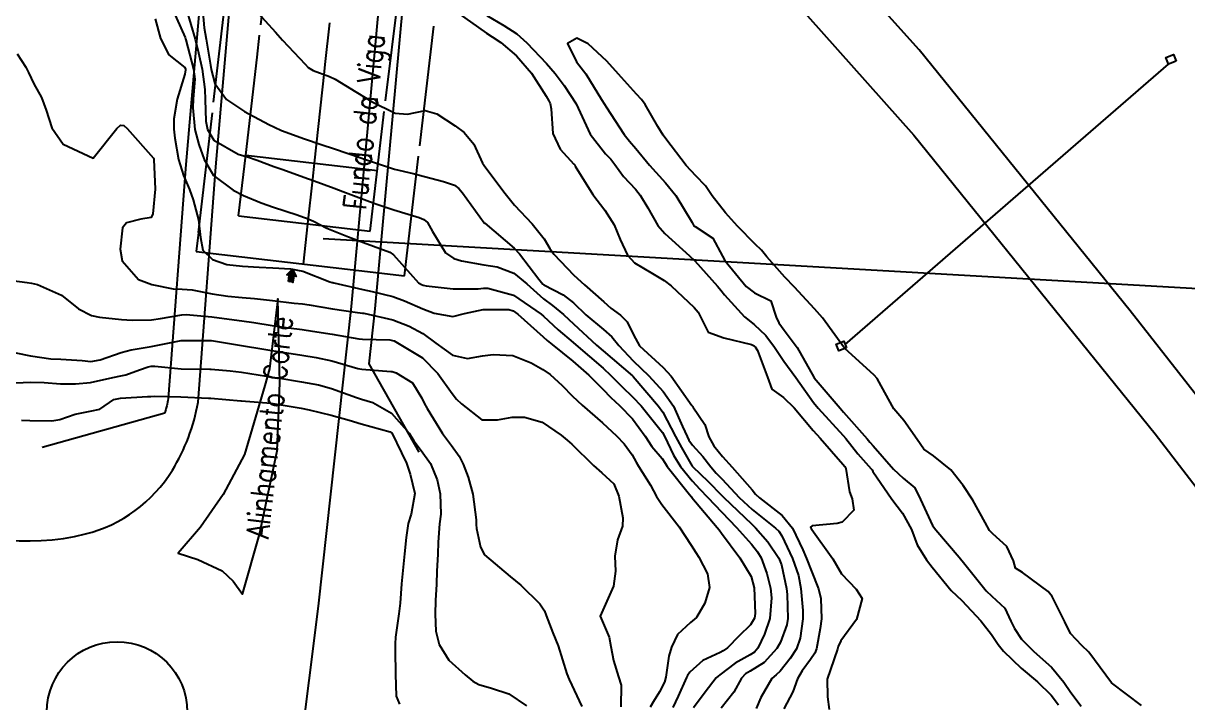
# Model space of a CAD drawing. Header units: metres. Extents: x 307586 to 320046, y 7427249 to 7434250.
# Drawn here: x 317275.1 to 317352.4, y 7432092.9 to 7432138 of the extents above; entities that cross this region are included whole.
import ezdxf

# ---------------------------------------------------------------- set-up
doc = ezdxf.new("R2010")
doc.units = ezdxf.units.M
doc.header["$MEASUREMENT"] = 0
doc.linetypes.add('CONTINUO', pattern=[0])
doc.linetypes.add('TRACEJADO', pattern=[8.7, 8, -0.7])
doc.layers.get('0').update_dxf_attribs({"color": 255})
for name, color, linetype in [('5_PT_CORTES', 45, 'Continuous'), ('_ALINHAMENTO_CORTES', 45, 'Continuous'), ('ALINHAMENTO_CORTES', 45, 'Continuous'), ('Curvas de Nivel 1m', 11, 'Continuous'), ('Curvas de Nivel 5m', 15, 'Continuous'), ('Linha Férrea', 20, 'Continuous'), ('Pontes_Viadutos_Tubos', 190, 'Continuous'), ('Portico', 45, 'Continuous'), ('TEXTO', 45, 'Continuous'), ('VIADUTO', 190, 'Continuous'), ('Vias Primárias', 230, 'Continuous')]:
    doc.layers.add(name, color=color, linetype=linetype)
doc.styles.add('ROMANS', font='romans', dxfattribs={"height": 0.2})
doc.styles.get("Standard").update_dxf_attribs({"font": 'txt.shx'})

# ---------------------------------------------------------------- blocks, each defined once
blk = doc.blocks.new('341889E28D60413F12CCD4')
at = {"color": 1, "linetype": 'CONTINUO', "flags": 128}
for points in [[(-0.582, 0.113), (-0.56, 0.083)], [(-0.184, -0.256), (-0.51, 0.185)], [(-0.163, -0.116), (-0.439, 0.257)], [(-0.14, 0.021), (-0.368, 0.328)], [(0, 0), (-0.296, 0.4)], [(-0.474, -0.2), (-0.358, -0.357)], [(-0.218, -0.378), (-0.454, -0.06)]]:
    blk.add_lwpolyline(points, dxfattribs=at)
blk = doc.blocks.new('SIMB_PONTO')
at = {"color": 0}
blk.add_point((0, 0), dxfattribs=at)
for tag in ['desc:', 'cota:', 'pto:']:
    blk.add_attdef(tag, (0, 0), '', height=1)
blk = doc.blocks.new('35AD107BF5744D212CF50')
at = {"layer": 'ALINHAMENTO_CORTES'}
blk.add_hatch(color=1, dxfattribs=at).paths.add_polyline_path([(0.269, -1.568), (0.329, -1.167), (0.159, -1.141), (0.539, -0.76), (0.791, -1.236), (0.621, -1.21), (0.562, -1.612)])
blk = doc.blocks.new('58AAB5954BA340FB12D094')
at = {"layer": 'ALINHAMENTO_CORTES', "color": 2, "linetype": 'CONTINUO'}
blk.add_polyline3d([(-0.27, -0.808, 0), (-0.21, -0.407, 0), (-0.38, -0.382, 0), (0, 0, 0), (0.252, -0.476, 0), (0.082, -0.45, 0), (0.022, -0.852, 0)], close=True, dxfattribs=at)
at = {"layer": '_ALINHAMENTO_CORTES', "color": 3, "xscale": 0.04000000000000001, "yscale": 0.04000000000000001, "zscale": 0.04000000000000001, "rotation": 81.5220511186747}
blk.add_blockref('SIMB_PONTO', (0.022, -0.852), dxfattribs=at)
at = {"layer": 'ALINHAMENTO_CORTES', "color": 255}
blk.add_blockref('35AD107BF5744D212CF50', (-0.539, 0.76), dxfattribs=at)

msp = doc.modelspace()

# ---------------------------------------------------------------- linework, layer by layer
at = {"layer": '5_PT_CORTES', "linetype": 'CONTINUO'}
for points in [[(317289.432, 7432125.204, 0), (317289.902, 7432129.235, 753.001)], [(317289.902, 7432129.235, 753.001), (317298.642, 7432128.215, 0)], [(317289.432, 7432125.204, 0), (317298.172, 7432124.184, 0)], [(317286.759, 7432124.095, 754.321), (317286.611, 7432122.838, 0)], [(317286.611, 7432122.838, 0), (317300.44, 7432121.208, 0)]]:
    msp.add_polyline3d(points, dxfattribs=at)
at = {"layer": 'ALINHAMENTO_CORTES', "linetype": 'CONTINUO'}
msp.add_polyline3d([(317293.737, 7432121.998, 753.603), (317294.029, 7432124.667, 752.954), (317294.353, 7432127.627, 745.088), (317294.471, 7432128.702, 753.001), (317295.137, 7432134.789, 744.123), (317295.186, 7432135.237, 753.073), (317295.49, 7432138.015, 754.482)], dxfattribs=at)
at = {"layer": 'Curvas de Nivel 1m', "flags": 128}
for points, elevation in [([(317285.024, 7432138.959), (317285.874, 7432137.029), (317285.905, 7432136.94), (317285.921, 7432136.891), (317286.44, 7432134.934), (317286.518, 7432134.261), (317286.423, 7432132.934), (317286.394, 7432132.365), (317286.528, 7432130.933), (317286.79, 7432129.933), (317287.15, 7432128.926), (317287.767, 7432127.885), (317289.058, 7432126.907), (317289.749, 7432126.557), (317290.918, 7432126.056), (317291.742, 7432125.778), (317293.328, 7432125.263), (317293.736, 7432125.116), (317293.933, 7432125.044), (317294.393, 7432124.84), (317295.284, 7432124.382), (317295.727, 7432124.192), (317296.725, 7432123.808), (317297.719, 7432123.417), (317299.467, 7432122.782), (317299.71, 7432122.615), (317301.364, 7432120.755), (317301.567, 7432120.637), (317301.681, 7432120.595), (317301.883, 7432120.546), (317303.679, 7432120.348), (317305.324, 7432120.35), (317305.68, 7432120.384), (317305.981, 7432120.396), (317307.676, 7432119.94), (317309.525, 7432118.661), (317309.662, 7432118.532), (317310.642, 7432117.635), (317311.644, 7432116.785), (317311.825, 7432116.628), (317313.62, 7432115.081), (317314.139, 7432114.602), (317314.88, 7432113.865), (317315.599, 7432113.164), (317316.144, 7432112.574), (317317.567, 7432110.805), (317317.707, 7432110.559), (317318.302, 7432109.304), (317318.762, 7432108.548), (317319.533, 7432107.597), (317320.047, 7432107.051), (317320.554, 7432106.525), (317321.508, 7432105.521), (317322.49, 7432104.5), (317323.482, 7432103.387), (317323.885, 7432102.892), (317324.129, 7432102.48), (317324.487, 7432101.445), (317324.736, 7432100.471), (317324.808, 7432099.841), (317324.691, 7432098.471), (317324.349, 7432097.413), (317323.894, 7432096.483), (317323.67, 7432096.215), (317323.396, 7432096.046), (317322.39, 7432095.497), (317321.376, 7432094.728), (317321.254, 7432094.633), (317321.132, 7432094.514), (317320.412, 7432093.573), (317319.633, 7432092.536)], 747), ([(317285.968, 7432138.883), (317286.556, 7432136.933), (317286.776, 7432136.018), (317287.013, 7432134.928), (317287.192, 7432133.574), (317287.216, 7432132.926), (317287.263, 7432131.474), (317287.362, 7432130.924), (317287.796, 7432130.21), (317289.391, 7432129.3), (317289.786, 7432129.184), (317290.01, 7432129.121), (317290.663, 7432128.887), (317291.777, 7432128.481), (317292.373, 7432128.265), (317293.767, 7432127.771), (317294.446, 7432127.522), (317295.765, 7432127.033), (317296.349, 7432126.814), (317297.755, 7432126.292), (317298.546, 7432125.997), (317299.745, 7432125.584), (317301.406, 7432125.087), (317301.736, 7432124.955), (317301.98, 7432124.748), (317302.312, 7432124.16), (317303.163, 7432122.735), (317303.707, 7432122.355), (317304.218, 7432122.21), (317305.701, 7432121.937), (317306.588, 7432121.803), (317307.694, 7432121.396), (317308.564, 7432120.671), (317309.673, 7432119.694), (317310.272, 7432119.254), (317310.997, 7432118.64), (317311.341, 7432118.316), (317311.657, 7432118.032), (317313.193, 7432116.614), (317313.637, 7432116.223), (317315.57, 7432114.581), (317315.592, 7432114.559), (317315.613, 7432114.539), (317317.311, 7432112.563), (317317.587, 7432112.156), (317318.442, 7432110.551), (317318.822, 7432109.814), (317319.543, 7432108.586), (317319.563, 7432108.559), (317319.581, 7432108.539), (317320.584, 7432107.574), (317321.524, 7432106.597), (317321.61, 7432106.509), (317323.496, 7432104.726), (317323.746, 7432104.486), (317324.565, 7432103.555), (317325.294, 7432102.463), (317325.466, 7432102.016), (317325.795, 7432100.456), (317325.845, 7432100.05), (317325.892, 7432098.455), (317325.833, 7432098.041), (317325.407, 7432096.897), (317325.167, 7432096.464), (317324.324, 7432095.541), (317323.38, 7432094.966), (317323.074, 7432094.797), (317322.804, 7432094.496), (317322.295, 7432093.569), (317321.453, 7432092.509)], 746), ([(317290.516, 7432138.891), (317291.881, 7432137.401), (317292.337, 7432136.865), (317293.857, 7432135.259), (317294.047, 7432135.041), (317294.373, 7432134.842), (317295.461, 7432134.438), (317295.847, 7432134.26), (317297.218, 7432133.428), (317297.835, 7432133.055), (317298.249, 7432132.796), (317299.822, 7432132.019), (317300.647, 7432131.941), (317301.824, 7432132.184), (317302.586, 7432131.978), (317303.81, 7432131.183), (317304.411, 7432130.721), (317305.047, 7432129.963), (317305.612, 7432128.703), (317305.679, 7432128.599), (317305.781, 7432128.477), (317307.115, 7432126.686), (317307.751, 7432125.906), (317308.925, 7432124.668), (317309.723, 7432123.672), (317310.099, 7432123.036), (317310.366, 7432122.65), (317311.692, 7432121.261), (317312.393, 7432120.623), (317313.672, 7432119.493), (317314.134, 7432119.069), (317314.79, 7432118.593), (317315.222, 7432118.15), (317315.65, 7432117.288), (317316.039, 7432116.576), (317317.621, 7432115.124), (317318.146, 7432114.555), (317319.524, 7432112.61), (317319.574, 7432112.54), (317319.593, 7432112.517), (317320.381, 7432111.334), (317320.638, 7432110.524), (317320.967, 7432109.929), (317321.55, 7432109.223), (317322.198, 7432108.503), (317323.528, 7432106.993), (317323.749, 7432106.711), (317324.002, 7432106.483), (317325.506, 7432105.309), (317326.204, 7432104.453), (317326.896, 7432103.029), (317327.134, 7432102.443), (317327.46, 7432101.596), (317327.917, 7432100.435), (317328.082, 7432099.788), (317328.135, 7432098.433), (317328.045, 7432097.805), (317327.793, 7432096.436), (317327.685, 7432096.151), (317327.393, 7432095.748), (317326.833, 7432094.993), (317326.541, 7432094.448), (317326.228, 7432093.587), (317325.627, 7432092.457)], 744), ([(317303.918, 7432138.73), (317305.889, 7432137.324), (317306.261, 7432137.079), (317306.835, 7432136.696), (317307.87, 7432135.822), (317308.863, 7432134.67), (317309.838, 7432133.138), (317310.018, 7432132.841), (317310.112, 7432132.656), (317310.176, 7432132.306), (317310.288, 7432130.653), (317310.771, 7432129.623), (317311.693, 7432128.631), (317311.739, 7432128.587), (317311.782, 7432128.5), (317312.952, 7432126.618), (317313.747, 7432125.572), (317314.359, 7432124.601), (317314.753, 7432123.625), (317315.238, 7432122.587), (317315.705, 7432122.068), (317316.905, 7432121.357), (317317.688, 7432120.903), (317318.136, 7432120.555), (317319.669, 7432119.101), (317319.936, 7432118.806), (317320.071, 7432118.534), (317320.599, 7432117.473), (317321.649, 7432117.089), (317323.478, 7432116.658), (317323.644, 7432116.573), (317323.687, 7432116.533), (317323.723, 7432116.489), (317323.876, 7432116.249), (317324.531, 7432114.476), (317324.824, 7432113.691), (317325.6, 7432113.145), (317326.316, 7432112.453), (317327.571, 7432110.948), (317328.03, 7432110.435), (317329.546, 7432108.714), (317329.681, 7432108.554), (317329.746, 7432108.417), (317329.993, 7432106.879), (317330.151, 7432106.411), (317330.262, 7432105.658), (317329.5, 7432104.867), (317329.158, 7432104.763), (317327.496, 7432104.622), (317327.402, 7432104.533), (317327.447, 7432104.44), (317327.492, 7432104.379), (317328.879, 7432102.426), (317329.458, 7432101.436), (317330.419, 7432100.405), (317330.82, 7432099.782), (317330.455, 7432098.405), (317329.409, 7432096.98), (317329.224, 7432096.603), (317329.176, 7432096.422), (317328.728, 7432095.082), (317328.508, 7432094.429), (317328.521, 7432093.269), (317328.625, 7432092.427)], 743), ([(317283.893, 7432138.281), (317284.251, 7432136.964), (317284.797, 7432135.891), (317285.854, 7432135.041), (317285.901, 7432134.94), (317285.906, 7432134.886), (317285.85, 7432134.601), (317285.345, 7432132.947), (317285.122, 7432131.642), (317285.125, 7432130.95), (317285.191, 7432130.343), (317285.436, 7432128.945), (317285.767, 7432127.865), (317286.161, 7432126.936), (317286.418, 7432126.262), (317286.772, 7432124.93), (317286.897, 7432123.752), (317287.044, 7432122.927), (317287.704, 7432122.3), (317288.643, 7432121.967), (317289.697, 7432121.851), (317290.795, 7432121.785), (317291.696, 7432121.739), (317292.867, 7432121.687), (317293.693, 7432121.515), (317295.491, 7432120.823), (317295.639, 7432120.777), (317295.682, 7432120.767), (317295.745, 7432120.757), (317297.678, 7432120.316), (317298.29, 7432120.181), (317299.673, 7432119.837), (317300.45, 7432119.548), (317301.666, 7432119.019), (317302.416, 7432118.742), (317303.661, 7432118.512), (317304.434, 7432118.718), (317305.666, 7432118.983), (317307.378, 7432118.971), (317307.665, 7432118.889), (317307.971, 7432118.677), (317309.648, 7432117.16), (317309.915, 7432116.925), (317310.243, 7432116.651), (317311.627, 7432115.548), (317312.687, 7432114.619), (317313.604, 7432113.686), (317314.134, 7432113.138), (317314.713, 7432112.593), (317315.58, 7432111.71), (317316.418, 7432110.571), (317316.872, 7432109.883), (317317.548, 7432109.092), (317317.757, 7432108.77), (317317.889, 7432108.557), (317319.368, 7432106.698), (317319.485, 7432106.54), (317319.522, 7432106.493), (317321.194, 7432104.514), (317321.326, 7432104.347), (317321.489, 7432104.136), (317322.693, 7432102.498), (317323.454, 7432101.253), (317323.663, 7432100.487), (317323.727, 7432098.786), (317323.674, 7432098.486), (317323.418, 7432098.03), (317322.628, 7432097.281), (317321.875, 7432096.505), (317321.605, 7432096.303), (317321.398, 7432096.202), (317320.244, 7432095.674), (317319.378, 7432094.897), (317319.239, 7432094.677), (317319.173, 7432094.542), (317318.604, 7432093.304), (317318.265, 7432092.551)], 748), ([(317305.901, 7432138.498), (317307.039, 7432137.838), (317307.889, 7432137.271), (317308.572, 7432136.673), (317309.863, 7432135.321), (317310.449, 7432134.651), (317311.046, 7432133.843), (317311.833, 7432132.63), (317312.758, 7432130.62), (317313.79, 7432129.313), (317314.132, 7432128.95), (317314.403, 7432128.601), (317314.983, 7432127.8), (317315.767, 7432126.961), (317316.084, 7432126.577), (317316.594, 7432125.728), (317317.268, 7432124.565), (317317.727, 7432124.017), (317319.361, 7432122.544), (317319.708, 7432122.203), (317321.22, 7432120.517), (317321.432, 7432120.265), (317321.677, 7432119.96), (317323.003, 7432118.497), (317323.658, 7432117.971), (317324.434, 7432117.261), (317325.001, 7432116.47), (317325.629, 7432115.541), (317326.419, 7432114.452), (317327.597, 7432112.805), (317327.895, 7432112.437), (317329.566, 7432110.616), (317329.731, 7432110.417), (317330.542, 7432109.394), (317331.424, 7432108.392), (317331.477, 7432108.326), (317331.541, 7432108.223), (317332.797, 7432106.377), (317333.509, 7432105.446), (317334.11, 7432104.361), (317334.477, 7432103.349), (317335.093, 7432102.346), (317335.466, 7432101.88), (317336.723, 7432100.327), (317337.436, 7432099.646), (317338.709, 7432098.307), (317339.414, 7432097.391), (317339.855, 7432096.741), (317340.213, 7432096.288), (317341.386, 7432095.173), (317342.453, 7432094.259), (317343.364, 7432093.361), (317343.849, 7432092.734)], 742), ([(317349.358, 7432092.677), (317347.373, 7432094.2), (317345.866, 7432096.215), (317345.407, 7432096.663), (317344.645, 7432097.461), (317344.289, 7432098.237), (317343.448, 7432099.917), (317343.18, 7432100.253), (317341.465, 7432101.519), (317340.992, 7432101.804), (317340.872, 7432102.279), (317340.431, 7432103.234), (317339.491, 7432104.081), (317339.281, 7432104.302), (317338.981, 7432104.825), (317338.168, 7432106.314), (317337.533, 7432107.29), (317336.705, 7432108.328), (317335.552, 7432109.265), (317334.907, 7432109.701), (317334.475, 7432110.356), (317333.581, 7432111.6), (317332.937, 7432112.377), (317332.082, 7432113.911), (317331.815, 7432114.388), (317331.616, 7432114.618), (317329.643, 7432116.42), (317328.182, 7432118.435), (317327.669, 7432119.019), (317326.334, 7432120.453), (317325.693, 7432121.118), (317324.504, 7432122.478), (317324.149, 7432122.915), (317323.721, 7432123.325), (317322.558, 7432124.502), (317321.746, 7432125.399), (317320.877, 7432126.523), (317320.418, 7432127.179), (317319.776, 7432127.858), (317319.143, 7432128.546), (317317.8, 7432130.312), (317317.616, 7432130.562), (317317.258, 7432131.122), (317316.417, 7432132.581), (317316.178, 7432132.926), (317315.84, 7432133.275), (317314.646, 7432134.602), (317313.866, 7432135.455), (317312.635, 7432136.622), (317311.887, 7432136.994), (317311.273, 7432136.639), (317311.865, 7432135.432), (317312.482, 7432134.624), (317313.523, 7432132.926), (317313.724, 7432132.611), (317313.83, 7432132.44), (317315.03, 7432130.592), (317315.37, 7432130.158), (317315.794, 7432129.675), (317316.714, 7432128.571), (317317.771, 7432127.381), (317318.455, 7432126.553), (317319.529, 7432124.749), (317319.654, 7432124.541), (317319.732, 7432124.482), (317320.919, 7432123.716), (317321.547, 7432122.512), (317321.709, 7432122.224), (317323.114, 7432120.496), (317323.679, 7432120.088), (317324.757, 7432119.557), (317325.113, 7432118.468), (317325.286, 7432118.092), (317325.654, 7432117.616), (317326.507, 7432116.451), (317327.614, 7432114.495), (317327.646, 7432114.44), (317327.774, 7432114.276), (317329.356, 7432112.422), (317329.589, 7432112.153), (317331.146, 7432110.396), (317331.34, 7432110.173), (317331.558, 7432109.925), (317332.899, 7432108.376), (317333.537, 7432107.775), (317334.319, 7432107.146), (317334.694, 7432106.352), (317335.497, 7432104.628), (317335.706, 7432104.338), (317337.27, 7432102.527), (317337.448, 7432102.32), (317337.473, 7432102.294), (317339.048, 7432100.304), (317339.439, 7432099.937), (317340.301, 7432099.152), (317340.702, 7432098.281), (317340.926, 7432097.786), (317341.411, 7432097.091), (317342.226, 7432096.262), (317343.387, 7432095.22), (317344.206, 7432094.238), (317344.683, 7432093.547), (317345.357, 7432092.639)], 741), ([(317274.735, 7432135.95), (317275.309, 7432135.068), (317275.487, 7432134.703), (317275.842, 7432133.96), (317276.337, 7432133.055), (317276.657, 7432132.215), (317277.032, 7432131.048), (317277.792, 7432129.96), (317279.783, 7432129.02), (317281.35, 7432130.997), (317281.591, 7432131.208), (317281.806, 7432131.186), (317282.029, 7432130.988), (317283.783, 7432129.015), (317283.798, 7432128.985), (317283.807, 7432128.946), (317283.901, 7432126.968), (317283.736, 7432125.32), (317283.63, 7432125.075), (317282.95, 7432124.978), (317281.985, 7432124.733), (317281.727, 7432124.4), (317281.556, 7432122.992), (317281.701, 7432122.218), (317282.792, 7432120.979), (317283.68, 7432120.631), (317285.076, 7432120.348), (317285.677, 7432120.329), (317286.336, 7432120.274), (317287.674, 7432120.027), (317288.716, 7432119.866), (317289.672, 7432119.777), (317290.493, 7432119.71), (317291.67, 7432119.574), (317293.121, 7432119.402), (317293.668, 7432119.347), (317294.104, 7432119.28), (317295.665, 7432119.029), (317297.163, 7432118.805), (317297.662, 7432118.735), (317297.738, 7432118.723), (317299.658, 7432118.298), (317300.762, 7432117.871), (317301.649, 7432117.374), (317302.513, 7432116.741), (317303.631, 7432115.956), (317304.615, 7432115.728), (317305.631, 7432115.905), (317306.335, 7432115.991), (317307.631, 7432115.913), (317308.846, 7432115.446), (317309.618, 7432114.994), (317310.117, 7432114.652), (317310.898, 7432113.933), (317311.599, 7432113.218), (317312.23, 7432112.624), (317313.576, 7432111.46), (317314.52, 7432110.596), (317315.03, 7432110.06), (317315.55, 7432109.328), (317315.815, 7432108.847), (317315.982, 7432108.576), (317316.778, 7432107.32), (317317.164, 7432106.564), (317317.515, 7432106.032), (317318.665, 7432104.548), (317319.481, 7432103.336), (317319.782, 7432102.842), (317319.975, 7432102.532), (317320.562, 7432101.418), (317320.695, 7432100.521), (317320.378, 7432099.471), (317319.828, 7432098.534), (317319.419, 7432098.186), (317318.571, 7432097.389), (317318.161, 7432096.552), (317317.993, 7432095.955), (317317.78, 7432094.556), (317317.697, 7432094.229), (317317.363, 7432093.6), (317316.963, 7432092.958), (317316.75, 7432092.566)], 749), ([(317274.642, 7432116.094), (317275.621, 7432115.909), (317276.955, 7432115.712), (317277.619, 7432115.677), (317279.05, 7432115.594), (317279.618, 7432115.533), (317280.236, 7432115.628), (317281.624, 7432116.126), (317282.305, 7432116.305), (317283.628, 7432116.522), (317285.611, 7432116.919), (317285.633, 7432116.92), (317285.652, 7432116.92), (317287.633, 7432116.92), (317289.63, 7432116.596), (317291.098, 7432116.349), (317291.627, 7432116.258), (317292.346, 7432116.143), (317293.624, 7432115.935), (317294.574, 7432115.783), (317295.624, 7432115.559), (317297.349, 7432115.07), (317297.616, 7432115.02), (317299.524, 7432114.871), (317299.614, 7432114.858), (317299.891, 7432114.776), (317300.966, 7432114.119), (317301.596, 7432113.083), (317301.742, 7432112.749), (317301.936, 7432112.398), (317302.974, 7432110.736), (317303.555, 7432109.953), (317304.069, 7432109.243), (317304.343, 7432108.718), (317304.672, 7432107.851), (317304.988, 7432106.708), (317305.193, 7432105.009), (317305.21, 7432104.704), (317305.231, 7432104.445), (317305.478, 7432103.203), (317305.743, 7432102.697), (317307.452, 7432101.26), (317308.155, 7432100.673), (317309.431, 7432099.426), (317309.733, 7432098.963), (317309.846, 7432098.654), (317310.279, 7432097.514), (317310.649, 7432096.641), (317311.214, 7432094.794), (317311.276, 7432094.631), (317311.306, 7432094.564), (317311.371, 7432094.411), (317312.225, 7432092.621)], 751), ([(317274.643, 7432114.114), (317275.604, 7432114.144), (317276.523, 7432114.131), (317277.603, 7432114.05), (317278.602, 7432114.031), (317279.604, 7432114.129), (317281.076, 7432114.467), (317281.609, 7432114.576), (317281.95, 7432114.646), (317282.861, 7432114.978), (317283.421, 7432115.166), (317283.615, 7432115.207), (317283.87, 7432115.22), (317285.614, 7432115.046), (317287.519, 7432115.016), (317287.614, 7432115.014), (317288.863, 7432114.908), (317289.612, 7432114.817), (317291.278, 7432114.543), (317291.609, 7432114.495), (317292.043, 7432114.432), (317293.606, 7432114.18), (317294.738, 7432113.967), (317295.602, 7432113.728), (317297.26, 7432113.14), (317297.595, 7432113.023), (317298.348, 7432112.792), (317299.583, 7432112.105), (317300.748, 7432110.762), (317301.065, 7432110.265), (317301.551, 7432109.607), (317302.166, 7432108.744), (317302.603, 7432107.669), (317302.808, 7432106.737), (317302.847, 7432105.393), (317302.772, 7432104.737), (317302.685, 7432103.534), (317302.648, 7432102.738), (317302.587, 7432101.608), (317302.556, 7432100.739), (317302.504, 7432099.667), (317302.469, 7432098.74), (317302.523, 7432097.627), (317302.74, 7432096.737), (317303.388, 7432095.705), (317304.47, 7432094.714), (317304.97, 7432094.307), (317305.367, 7432094.07), (317306.22, 7432093.836), (317307.361, 7432093.455), (317308.535, 7432092.668)], 752), ([(317275.01, 7432111.63), (317275.571, 7432111.616), (317277.029, 7432111.587), (317277.572, 7432111.663), (317278.583, 7432112.025), (317279.581, 7432112.226), (317280.225, 7432112.369), (317281.157, 7432112.997), (317281.594, 7432113.09), (317283.375, 7432113.192), (317283.595, 7432113.211), (317283.846, 7432113.217), (317285.595, 7432113.181), (317287.422, 7432113.094), (317287.595, 7432113.085), (317289.572, 7432112.921), (317289.593, 7432112.92), (317289.611, 7432112.917), (317289.889, 7432112.896), (317291.591, 7432112.757), (317291.723, 7432112.736), (317293.587, 7432112.43), (317294.106, 7432112.322), (317295.58, 7432111.959), (317296.76, 7432111.623), (317297.572, 7432111.387), (317299.497, 7432110.847), (317299.563, 7432110.818), (317299.592, 7432110.78), (317300.245, 7432109.465), (317300.565, 7432108.765), (317300.829, 7432108.054), (317301.134, 7432106.756), (317300.874, 7432105.388), (317300.694, 7432104.762), (317300.557, 7432103.837), (317300.447, 7432102.765), (317300.36, 7432101.865), (317300.251, 7432100.768), (317300.145, 7432099.485), (317300.064, 7432098.77), (317299.854, 7432097.22), (317299.823, 7432096.774), (317299.83, 7432096.34), (317299.839, 7432094.773), (317299.9, 7432093.314), (317300.103, 7432092.769)], 753)]:
    msp.add_lwpolyline(points, dxfattribs=dict(at, elevation=elevation))
at = {"layer": 'Curvas de Nivel 5m', "flags": 128}
for points, elevation in [([(317287.022, 7432138.933), (317287.136, 7432137.68), (317287.269, 7432136.926), (317287.568, 7432135.211), (317287.616, 7432134.922), (317287.844, 7432133.98), (317288.617, 7432132.912), (317289.821, 7432132.116), (317291.426, 7432131.258), (317291.806, 7432131.076), (317292.271, 7432130.865), (317293.797, 7432130.305), (317294.902, 7432129.942), (317295.791, 7432129.644), (317297.539, 7432129.049), (317297.785, 7432128.966), (317298.262, 7432128.795), (317299.778, 7432128.305), (317301.011, 7432127.998), (317301.774, 7432127.814), (317303.024, 7432127.484), (317303.768, 7432127.225), (317304.054, 7432127.014), (317304.293, 7432126.722), (317305.733, 7432124.739), (317305.771, 7432124.7), (317307.717, 7432123.054), (317308.066, 7432122.676), (317309.352, 7432121), (317309.633, 7432120.66), (317309.683, 7432120.621), (317310.983, 7432119.948), (317311.671, 7432119.412), (317312.482, 7432118.622), (317313.653, 7432117.652), (317314.214, 7432117.167), (317314.68, 7432116.594), (317315.628, 7432115.573), (317316.653, 7432114.57), (317317.603, 7432113.524), (317318.292, 7432112.553), (317318.901, 7432111.219), (317319.202, 7432110.544), (317319.325, 7432110.307), (317319.557, 7432109.978), (317320.238, 7432109.218), (317320.789, 7432108.521), (317321.141, 7432108.118), (317321.535, 7432107.707), (317322.653, 7432106.499), (317323.511, 7432105.707), (317325.078, 7432104.466), (317325.292, 7432104.264), (317325.488, 7432103.949), (317326.205, 7432102.453), (317326.595, 7432101.309), (317326.759, 7432100.447), (317326.884, 7432098.99), (317326.878, 7432098.445), (317326.712, 7432097.145), (317326.463, 7432096.449), (317326.05, 7432095.797), (317325.38, 7432094.963), (317325.117, 7432094.723), (317324.838, 7432094.468), (317324.101, 7432093.22), (317323.785, 7432092.484)], 745), ([(317273.682, 7432120.981), (317275.384, 7432120.768), (317275.68, 7432120.719), (317276.09, 7432120.645), (317277.672, 7432119.939), (317278.812, 7432119.029), (317279.656, 7432118.588), (317280.193, 7432118.473), (317281.653, 7432118.303), (317282.369, 7432118.266), (317283.653, 7432118.285), (317284.245, 7432118.37), (317285.658, 7432118.628), (317285.959, 7432118.636), (317287.656, 7432118.483), (317288.146, 7432118.425), (317289.653, 7432118.219), (317290.431, 7432118.109), (317291.649, 7432117.924), (317292.737, 7432117.769), (317293.645, 7432117.643), (317294.345, 7432117.541), (317295.648, 7432117.334), (317297.42, 7432117.027), (317297.645, 7432117.003), (317299.468, 7432116.959), (317299.644, 7432116.93), (317299.753, 7432116.887), (317299.98, 7432116.775), (317301.628, 7432115.767), (317302.664, 7432114.739), (317303.6, 7432113.395), (317303.904, 7432113.033), (317304.235, 7432112.72), (317305.577, 7432111.662), (317306.609, 7432111.658), (317307.58, 7432111.829), (317308.413, 7432111.839), (317309.575, 7432111.497), (317310.841, 7432110.641), (317311.234, 7432110.309), (317311.557, 7432110.047), (317312.998, 7432108.615), (317313.538, 7432108.137), (317314.336, 7432107.403), (317314.667, 7432106.593), (317314.936, 7432105.154), (317314.909, 7432104.589), (317314.575, 7432103.685), (317314.415, 7432102.596), (317314.453, 7432101.6), (317314.312, 7432100.597), (317313.423, 7432098.61), (317314.025, 7432097.216), (317314.137, 7432096.599), (317314.314, 7432095.671), (317314.656, 7432094.591), (317314.815, 7432094.036), (317314.814, 7432092.588)], 750)]:
    msp.add_lwpolyline(points, dxfattribs=dict(at, elevation=elevation))
at = {"layer": 'Linha Férrea'}
for points in [[(317434.16, 7432003.966), (317415.461, 7432029.478), (317398.825, 7432052.584), (317380.445, 7432077.532), (317368.275, 7432093.82), (317348.615, 7432118.882), (317334.597, 7432136.223), (317324.439, 7432147.548), (317311.852, 7432160.766), (317293.265, 7432178.893), (317280.009, 7432190.4), (317252.95, 7432214.03), (317225.793, 7432236.361), (317207.726, 7432251.448), (317187.239, 7432268.086), (317165.298, 7432286.89), (317141.481, 7432308.177), (317128.379, 7432321.81), (317118.117, 7432333.392), (317109.076, 7432343.669), (317093.924, 7432363.928), (317080.133, 7432382.986), (317066.955, 7432403.522)], [(317185.385, 7432264.721), (317208.034, 7432246.302), (317222.277, 7432234.381), (317246.443, 7432214.254), (317265.523, 7432198.1), (317275.779, 7432188.888), (317287.742, 7432178.147), (317306.262, 7432161.013), (317322.125, 7432144.18), (317334.265, 7432130.554), (317350.272, 7432110.732), (317363.065, 7432094.082), (317382.002, 7432068.438), (317395.074, 7432050.251), (317412.43, 7432026.795), (317427.04, 7432006.789), (317445.042, 7431982.367)]]:
    msp.add_lwpolyline(points, dxfattribs=at)
at = {"layer": 'Pontes_Viadutos_Tubos'}
msp.add_lwpolyline([(317311.586, 7432368.779), (317314.236, 7432364.015), (317313.43, 7432356.74), (317310.143, 7432333.608), (317309.086, 7432327.338), (317308.386, 7432322.354), (317308.199, 7432318.425), (317306.905, 7432307.741), (317304.605, 7432291.257), (317301.991, 7432268.796), (317299.255, 7432247.667), (317296.388, 7432224.317), (317293.278, 7432194.172), (317290.666, 7432175.211), (317288.921, 7432159.899), (317287.675, 7432148.799), (317285.93, 7432128.615), (317284.756, 7432113.065, -0.022944), (317284.531, 7432112.092), (317276.391, 7432109.822)], format="xyb", dxfattribs=at)
msp.add_lwpolyline([(317301.408, 7432109.512), (317298.09, 7432115.373), (317298.492, 7432119.018), (317300.359, 7432139.296), (317301.57, 7432151.112), (317304.773, 7432177.659), (317307.37, 7432198.634), (317309.99, 7432222.728), (317312.057, 7432240.365), (317314.044, 7432256.626), (317316.35, 7432274.711), (317318.575, 7432293.156), (317320.725, 7432309.391), (317322.155, 7432323.389), (317323.322, 7432330.393), (317325.864, 7432348.558), (317327.059, 7432359.492), (317327.375, 7432360.831), (317330.175, 7432362.435)], dxfattribs=at)
at = {"layer": 'Portico'}
for points in [[(317351.668, 7432135.465), (317351.15, 7432135.264), (317350.976, 7432135.715), (317351.494, 7432135.915)], [(317329.791, 7432116.424), (317329.272, 7432116.224), (317329.098, 7432116.675), (317329.617, 7432116.875)]]:
    msp.add_lwpolyline(points, close=True, dxfattribs=at)
msp.add_lwpolyline([(317329.704, 7432116.65), (317351.15, 7432135.264)], dxfattribs=at)
at = {"layer": 'TEXTO'}
msp.add_line((317295.051, 7432123.694), (317508.077, 7432111.512), dxfattribs=at)
at = {"layer": 'VIADUTO', "linetype": 'TRACEJADO', "flags": 128}
for points in [[(317300.44, 7432121.208), (317302.541, 7432139.042), (317306.184, 7432170.041), (317308.923, 7432193.51), (317311.601, 7432217.214)], [(317286.759, 7432124.095), (317288.474, 7432138.783), (317290.33, 7432154.945), (317292.607, 7432174.201), (317294.213, 7432188.211), (317294.508, 7432190.888), (317296.151, 7432204.92), (317297.439, 7432216.005)], [(317289.902, 7432129.235), (317290.654, 7432135.733), (317291.598, 7432143.842), (317292.397, 7432150.543), (317293.176, 7432156.894), (317294.045, 7432163.91), (317294.988, 7432171.529), (317296.27, 7432181.467), (317297.496, 7432190.702)], [(317298.172, 7432124.184), (317299.105, 7432132.183), (317300.427, 7432142.827), (317301.101, 7432148.909), (317301.754, 7432154.594), (317302.711, 7432163.344), (317303.426, 7432169.894), (317304.158, 7432176.932), (317304.843, 7432183.175), (317305.528, 7432189.759)]]:
    msp.add_lwpolyline(points, dxfattribs=at)
at = {"layer": 'Vias Primárias'}
for points in [[(317154.367, 7432172.941), (317235.778, 7432124.151), (317256.066, 7432112.324, 0.004365), (317267.823, 7432105.608, 0.190688), (317279.256, 7432104.073, 0.197111), (317285.033, 7432108.309, 0.09432), (317286.734, 7432112.814), (317287.914, 7432128.455), (317289.656, 7432148.602), (317290.899, 7432159.675), (317292.641, 7432174.963), (317295.255, 7432193.934), (317298.366, 7432224.094)], [(317154.367, 7432172.941), (317235.778, 7432124.151), (317256.066, 7432112.324, 0.004365), (317267.823, 7432105.608, 0.190688), (317279.256, 7432104.073, 0.197111), (317285.033, 7432108.309, 0.09432), (317286.734, 7432112.814), (317287.914, 7432128.455), (317289.656, 7432148.602), (317290.899, 7432159.675), (317292.641, 7432174.963), (317295.255, 7432193.934), (317298.366, 7432224.094)], [(317308.397, 7432222.908), (317305.777, 7432198.819), (317303.181, 7432177.853), (317299.977, 7432151.29), (317298.764, 7432139.451), (317296.897, 7432119.179), (317294.705, 7432099.27), (317292.838, 7432084.304, 0.083288)], [(317308.397, 7432222.908), (317305.777, 7432198.819), (317303.181, 7432177.853), (317299.977, 7432151.29), (317298.764, 7432139.451), (317296.897, 7432119.179), (317294.705, 7432099.27), (317292.838, 7432084.304, 0.083288)]]:
    msp.add_lwpolyline(points, format="xyb", dxfattribs=at)
msp.add_lwpolyline([(317291.178, 7432113.93), (317289.817, 7432109.355), (317288.395, 7432106.697), (317286.91, 7432104.533), (317285.426, 7432102.802), (317286.725, 7432102.369), (317288.333, 7432101.627), (317289.075, 7432100.947), (317289.693, 7432100.082), (317290.807, 7432104.038), (317291.982, 7432109.602), (317292.168, 7432114.115), (317292.044, 7432119.679), (317291.487, 7432115.043)], close=True, dxfattribs=at)
msp.add_lwpolyline([(317291.178, 7432113.93), (317289.817, 7432109.355), (317288.395, 7432106.697), (317286.91, 7432104.533), (317285.426, 7432102.802), (317286.725, 7432102.369), (317288.333, 7432101.627), (317289.075, 7432100.947), (317289.693, 7432100.082), (317290.807, 7432104.038), (317291.982, 7432109.602), (317292.168, 7432114.115), (317292.044, 7432119.679), (317291.487, 7432115.043)], close=True, dxfattribs=at)
msp.add_circle((317281.361, 7432092.262), 4.66, dxfattribs=at)
msp.add_circle((317281.361, 7432092.262), 4.66, dxfattribs=at)

# ---------------------------------------------------------------- block references
at = {"layer": 'ALINHAMENTO_CORTES'}
for name, p in [('58AAB5954BA340FB12D094', (317293.005, 7432121.651)), ('341889E28D60413F12CCD4', (317293.23, 7432121.179))]:
    msp.add_blockref(name, p, dxfattribs=at)

# ---------------------------------------------------------------- texts
at = {"layer": 'TEXTO', "style": 'ROMANS', "width": 0.8}
for s, rotation, p in [('Fundo da Viga', 83.82678, (317297.872, 7432125.548)), ('Alinhamento Corte', 83.72107, (317291.407, 7432103.721))]:
    msp.add_text(s, height=1.5, rotation=rotation, dxfattribs=at).set_placement(p)

doc.saveas('drawing.dxf')
